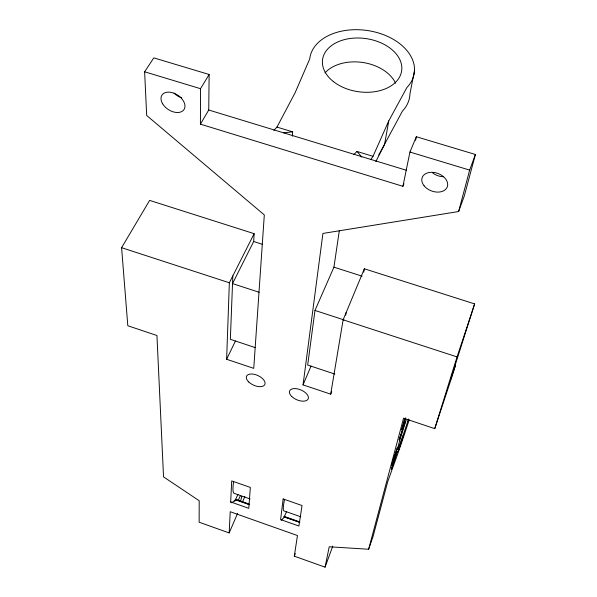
<?xml version="1.0" encoding="UTF-8"?>
<svg xmlns="http://www.w3.org/2000/svg" width="597" height="597" viewBox="0 0 597 597"><rect width="100%" height="100%" fill="white"/><g stroke="black" fill="none" stroke-linecap="round" stroke-linejoin="round"><path stroke-width="0.9" d="M403.975 183.779L402.93 186.316L200.42 124.154L200.532 88.692L209.129 74.491L153.795 57.864L144.631 71.789L146.675 115.467L264.314 214.927L253.755 368.364L226.629 359.267L229.352 282.769L254.143 233.673L149.638 200.391L121.594 247.68L127.81 325.746L156.944 335.507L163.541 476.884L199.204 500.741L199.137 522.211L229.173 532.934L237.569 513.45M200.42 124.154L208.741 110.012L209.129 74.491M232.83 275.874L230.352 339.327L255.225 347.603M229.173 532.934L230.211 511.719L297.455 535.539L294.306 556.173L325.059 567.15L332.768 546.173M230.681 501.95L231.711 480.913L250.344 487.436L248.762 508.331L230.681 501.95L231.599 502.786L234.643 500.674L235.628 499.308L249.113 504.062M259.12 292.261L232.531 283.605L253.673 241.524L254.143 233.673M292.366 136.168L292.634 131.862L276.956 127.086L273.911 130.347M331.738 391.572L330.693 394.154L303.045 384.886L322.91 233.434L458.615 211.532L464.265 196.07L475.406 154.481L416.34 136.735L409.938 152.041L402.93 186.316M339.305 230.785L333.932 267.165L314.977 310.447L307.679 365.051L334.79 374.065M330.693 394.154L343.126 319.82L364.371 268.784L474.637 303.91L450.653 379.304L455.489 365.282L451.593 377.759L434.75 428.646L403.557 418.191L368.64 549.24L329.223 546.785L325.059 567.15M345.685 315.156L346.111 312.649M276.956 127.086L295.06 92.848L309.746 58.894A52.745 35.439 8.1 0 1 378.058 32.85A52.745 35.439 8.1 0 1 406.893 87.528L388.766 120.907L384.572 144.392L375.819 161.608M363.752 272.195L364.371 268.784M414.512 70.304L409.938 93.945A51.633 35.335 8.1 0 1 402.415 111.117L378.774 155.026M415.594 140.355L416.34 136.735M408.415 420.057L408.132 421.37L408.609 420.363M458.615 211.532L469.652 170.108L475.406 154.481M404.714 418.31L401.632 429.825L405.759 417.81M434.75 428.646L457.048 356.916L474.637 303.91M368.64 549.24L373.028 536.576L387.759 481.578L393.281 466.19A59.312 1.918 -71.9 0 0 409.191 419.855M294.306 556.173L295.314 553.576M281.209 520.3L283.65 517.957L286.657 511.442M303.045 384.886L311.03 366.088M242.315 502.443L244.874 496.51M234.733 501.331L237.957 494.316M370.938 159.429L373.013 156.324L388.766 120.907M226.629 359.267L235.457 340.947M353.849 154.511L357.021 151.459L373.013 156.324M283.687 132.825L292.634 131.862M144.631 71.789L200.532 88.692M409.938 152.041L469.652 170.108M208.741 110.012L406.535 170.309M253.673 241.524L262.299 244.277M333.932 267.165L362.103 276.165M314.977 310.447L343.954 319.88M121.594 247.68L229.352 282.769M343.126 319.82L457.048 356.916M250.158 498.988L234.763 493.57A48.275 7.134 -70.9 0 1 233.606 481.913M300.798 516.793L284.344 511.01A48.573 5.082 -71.2 0 1 284.485 499.734M284.5 516.532L299.858 521.942M235.442 499.57L248.934 504.331M284.336 516.801L299.701 522.218M235.434 499.734L249.494 504.696M283.776 516.786L299.604 522.368M357.021 151.459L361.819 157.063M408.527 419.004A29.626 0.955 -71.9 0 1 397.505 449.735A29.626 0.955 -71.9 0 1 406.199 419.997M181.801 97.811A13.037 8.634 33.6 0 1 174.003 93.117M443.519 176.742A13.246 9.358 20.4 0 1 432.571 172.846M241.755 496.45A8.231 1.157 -70.5 0 1 240.479 501.204M238.449 500.107A8.231 1.157 -70.5 0 1 240.666 495.331M324.969 72.909A39.111 26.761 8.1 0 1 362.633 62.461A39.111 26.761 8.1 0 1 395.572 83.252M391.333 469.376L397.169 451.81L391.333 469.376M391.46 465.444L397.468 447.444L391.46 465.444M399.154 439.922L405.221 421.713L399.154 439.922M398.005 451.608L403.684 434.541L398.005 451.608M283.157 498.935L280.597 519.569L298.903 526.032L302.037 505.547L283.157 498.935M291.657 396.423A10.112 5.328 23.1 0 0 307.888 399.415A10.112 5.328 23.1 0 0 297.187 388.819A10.112 5.328 23.1 0 0 291.657 396.423M248.718 381.946A10.052 5.276 24.4 0 0 264.65 384.849A10.052 5.276 24.4 0 0 253.703 374.207A10.052 5.276 24.4 0 0 248.718 381.946M162.66 103.826A13.179 8.589 33.3 0 0 183.421 110.296A13.179 8.589 33.3 0 0 172.876 92.834A13.179 8.589 33.3 0 0 162.66 103.826M424.109 185.809A13.395 9.313 20.5 0 0 446.474 188.413A13.395 9.313 20.5 0 0 433.601 172.421A13.395 9.313 20.5 0 0 424.109 185.809M333.283 81.49A39.954 26.843 8.1 0 0 400.206 75.767A39.954 26.843 8.1 0 0 352.849 38.193A39.954 26.843 8.1 0 0 333.283 81.49"/></g></svg>
